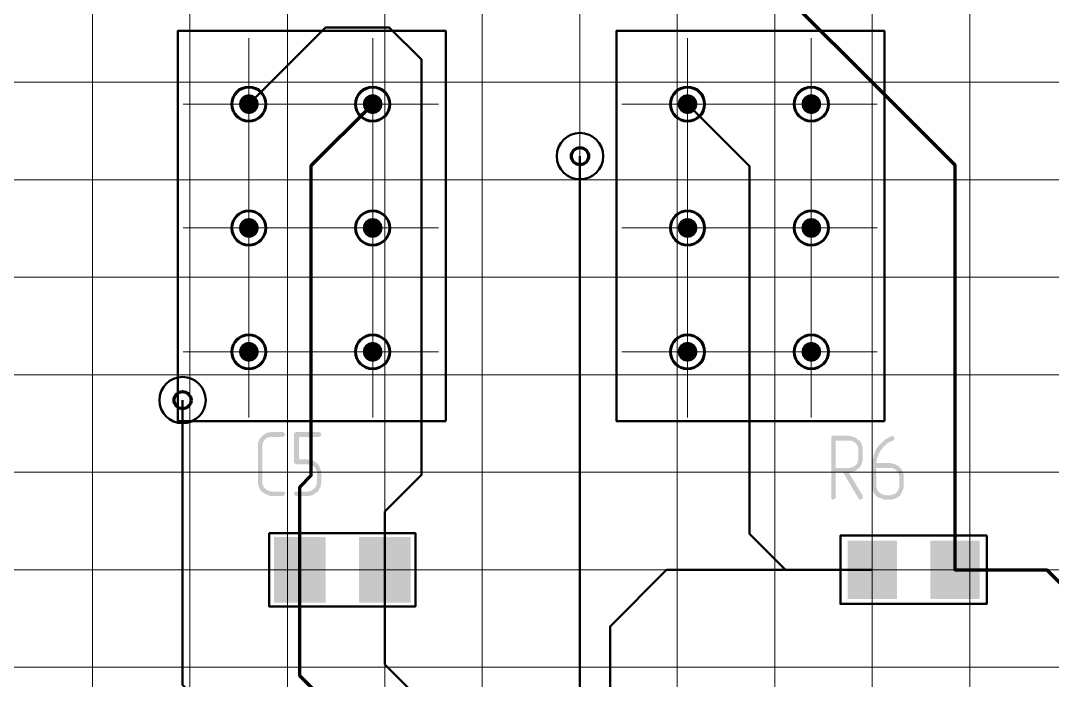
# Model space of a CAD drawing. Extents: x 260 to 1101, y 70 to 664.
# Drawn here: x 444.43 to 486.75, y 550.25 to 577.31 of the extents above; entities that cross this region are included whole.
import ezdxf

# ---------------------------------------------------------------- set-up
doc = ezdxf.new("R2010")
doc.units = 0
doc.header["$MEASUREMENT"] = 0
doc.layers.add('PDF _Геометрия', color=7, linetype='CONTINUOUS')
doc.layers.add('PDF _Сплошная заливка', color=7, linetype='CONTINUOUS')

msp = doc.modelspace()

# ---------------------------------------------------------------- hatches: boundary and pattern name
at = {"layer": 'PDF _Сплошная заливка', "true_color": 0xffffff, "transparency": 33554559}
for points in [[(453.381, 573.886), (453.412, 574.042), (453.5, 574.175), (453.633, 574.263), (453.788, 574.294), (453.788, 573.886)], [(458.459, 573.886), (458.49, 574.042), (458.578, 574.175), (458.711, 574.263), (458.867, 574.294), (458.867, 573.886)], [(471.375, 573.886), (471.406, 574.042), (471.494, 574.175), (471.626, 574.263), (471.782, 574.294), (471.782, 573.886)], [(476.453, 573.886), (476.484, 574.042), (476.572, 574.175), (476.704, 574.263), (476.86, 574.294), (476.86, 573.886)], [(453.788, 573.478), (453.633, 573.51), (453.5, 573.598), (453.412, 573.73), (453.381, 573.886), (453.788, 573.886)], [(454.196, 573.886), (454.165, 573.73), (454.077, 573.598), (453.945, 573.51), (453.788, 573.478), (453.788, 573.886)], [(458.867, 573.478), (458.711, 573.51), (458.578, 573.598), (458.49, 573.73), (458.459, 573.886), (458.867, 573.886)], [(459.274, 573.886), (459.243, 573.73), (459.155, 573.598), (459.023, 573.51), (458.867, 573.478), (458.867, 573.886)], [(471.782, 573.478), (471.626, 573.51), (471.494, 573.598), (471.406, 573.73), (471.375, 573.886), (471.782, 573.886)], [(472.19, 573.886), (472.159, 573.73), (472.071, 573.598), (471.938, 573.51), (471.782, 573.478), (471.782, 573.886)], [(476.86, 573.478), (476.704, 573.51), (476.572, 573.598), (476.484, 573.73), (476.453, 573.886), (476.86, 573.886)], [(477.268, 573.886), (477.237, 573.73), (477.149, 573.598), (477.016, 573.51), (476.86, 573.478), (476.86, 573.886)], [(453.381, 568.806), (453.412, 568.962), (453.5, 569.095), (453.633, 569.183), (453.788, 569.214), (453.788, 568.806)], [(458.459, 568.806), (458.49, 568.962), (458.578, 569.095), (458.711, 569.183), (458.867, 569.214), (458.867, 568.806)], [(471.375, 568.806), (471.406, 568.962), (471.494, 569.095), (471.626, 569.183), (471.782, 569.214), (471.782, 568.806)], [(476.453, 568.806), (476.484, 568.962), (476.572, 569.095), (476.704, 569.183), (476.86, 569.214), (476.86, 568.806)], [(453.788, 568.398), (453.633, 568.43), (453.5, 568.518), (453.412, 568.65), (453.381, 568.806), (453.788, 568.806)], [(454.196, 568.806), (454.165, 568.65), (454.077, 568.518), (453.945, 568.43), (453.788, 568.398), (453.788, 568.806)], [(458.867, 568.398), (458.711, 568.43), (458.578, 568.518), (458.49, 568.65), (458.459, 568.806), (458.867, 568.806)], [(459.274, 568.806), (459.243, 568.65), (459.155, 568.518), (459.023, 568.43), (458.867, 568.398), (458.867, 568.806)], [(471.782, 568.398), (471.626, 568.43), (471.494, 568.518), (471.406, 568.65), (471.375, 568.806), (471.782, 568.806)], [(472.19, 568.806), (472.159, 568.65), (472.071, 568.518), (471.938, 568.43), (471.782, 568.398), (471.782, 568.806)], [(476.86, 568.398), (476.704, 568.43), (476.572, 568.518), (476.484, 568.65), (476.453, 568.806), (476.86, 568.806)], [(477.268, 568.806), (477.237, 568.65), (477.149, 568.518), (477.016, 568.43), (476.86, 568.398), (476.86, 568.806)], [(453.381, 563.726), (453.412, 563.882), (453.5, 564.015), (453.633, 564.103), (453.788, 564.134), (453.788, 563.726)], [(458.459, 563.726), (458.49, 563.882), (458.578, 564.015), (458.711, 564.103), (458.867, 564.134), (458.867, 563.726)], [(471.375, 563.726), (471.406, 563.882), (471.494, 564.015), (471.626, 564.103), (471.782, 564.134), (471.782, 563.726)], [(476.453, 563.726), (476.484, 563.882), (476.572, 564.015), (476.704, 564.103), (476.86, 564.134), (476.86, 563.726)], [(453.788, 563.318), (453.633, 563.35), (453.5, 563.438), (453.412, 563.57), (453.381, 563.726), (453.788, 563.726)], [(454.196, 563.726), (454.165, 563.57), (454.077, 563.438), (453.945, 563.35), (453.788, 563.318), (453.788, 563.726)], [(458.867, 563.318), (458.711, 563.35), (458.578, 563.438), (458.49, 563.57), (458.459, 563.726), (458.867, 563.726)], [(459.274, 563.726), (459.243, 563.57), (459.155, 563.438), (459.023, 563.35), (458.867, 563.318), (458.867, 563.726)], [(471.782, 563.318), (471.626, 563.35), (471.494, 563.438), (471.406, 563.57), (471.375, 563.726), (471.782, 563.726)], [(472.19, 563.726), (472.159, 563.57), (472.071, 563.438), (471.938, 563.35), (471.782, 563.318), (471.782, 563.726)], [(476.86, 563.318), (476.704, 563.35), (476.572, 563.438), (476.484, 563.57), (476.453, 563.726), (476.86, 563.726)], [(477.268, 563.726), (477.237, 563.57), (477.149, 563.438), (477.016, 563.35), (476.86, 563.318), (476.86, 563.726)]]:
    msp.add_hatch(color=7, dxfattribs=at).paths.add_polyline_path(points)
at = {"layer": 'PDF _Сплошная заливка', "transparency": 33554559}
for points in [[(453.788, 573.886), (453.788, 574.294), (453.945, 574.263), (454.077, 574.175), (454.165, 574.042), (454.196, 573.886)], [(458.867, 573.886), (458.867, 574.294), (459.023, 574.263), (459.155, 574.175), (459.243, 574.042), (459.274, 573.886)], [(471.782, 573.886), (471.782, 574.294), (471.938, 574.263), (472.071, 574.175), (472.159, 574.042), (472.19, 573.886)], [(476.86, 573.886), (476.86, 574.294), (477.016, 574.263), (477.149, 574.175), (477.237, 574.042), (477.268, 573.886)], [(453.788, 568.806), (453.788, 569.214), (453.945, 569.183), (454.077, 569.095), (454.165, 568.962), (454.196, 568.806)], [(458.867, 568.806), (458.867, 569.214), (459.023, 569.183), (459.155, 569.095), (459.243, 568.962), (459.274, 568.806)], [(471.782, 568.806), (471.782, 569.214), (471.938, 569.183), (472.071, 569.095), (472.159, 568.962), (472.19, 568.806)], [(476.86, 568.806), (476.86, 569.214), (477.016, 569.183), (477.149, 569.095), (477.237, 568.962), (477.268, 568.806)], [(453.788, 563.726), (453.788, 564.134), (453.945, 564.103), (454.077, 564.015), (454.165, 563.882), (454.196, 563.726)], [(458.867, 563.726), (458.867, 564.134), (459.023, 564.103), (459.155, 564.015), (459.243, 563.882), (459.274, 563.726)], [(471.782, 563.726), (471.782, 564.134), (471.938, 564.103), (472.071, 564.015), (472.159, 563.882), (472.19, 563.726)], [(476.86, 563.726), (476.86, 564.134), (477.016, 564.103), (477.149, 564.015), (477.237, 563.882), (477.268, 563.726)], [(455.206, 560.433), (455.206, 560.407), (455.231, 560.407), (455.231, 560.382), (455.257, 560.382), (455.282, 560.356), (455.282, 560.331), (455.282, 560.331), (455.282, 560.306), (455.257, 560.306), (455.257, 560.28), (455.231, 560.28), (455.231, 560.255), (455.206, 560.255), (455.18, 560.23), (454.698, 560.23), (454.647, 560.23), (454.622, 560.23), (454.571, 560.204), (454.546, 560.204), (454.495, 560.179), (454.444, 560.128), (454.444, 560.128), (454.444, 560.128), (454.419, 560.103), (454.393, 560.052), (454.368, 560.026), (454.368, 559.976), (454.342, 559.925), (454.342, 559.874), (454.342, 558.375), (454.342, 558.375), (454.342, 558.35), (454.342, 558.325), (454.342, 558.299), (454.368, 558.248), (454.393, 558.198), (454.419, 558.147), (454.444, 558.121), (454.444, 558.121), (454.469, 558.096), (454.495, 558.071), (454.52, 558.071), (454.571, 558.045), (454.596, 558.02), (454.647, 558.02), (454.723, 557.994), (455.18, 557.994), (455.206, 557.994), (455.206, 557.994), (455.231, 557.969), (455.231, 557.969), (455.257, 557.969), (455.282, 557.944), (455.282, 557.918), (455.282, 557.918), (455.282, 557.893), (455.257, 557.867), (455.257, 557.842), (455.231, 557.842), (455.231, 557.842), (455.206, 557.816), (455.18, 557.816), (454.698, 557.816), (454.673, 557.816), (454.647, 557.816), (454.596, 557.842), (454.52, 557.867), (454.469, 557.893), (454.393, 557.944), (454.368, 557.944), (454.317, 557.994), (454.317, 557.994), (454.317, 557.994), (454.292, 558.02), (454.266, 558.045), (454.241, 558.096), (454.215, 558.147), (454.19, 558.223), (454.165, 558.299), (454.165, 558.325), (454.165, 558.375), (454.165, 559.874), (454.165, 559.874), (454.165, 559.874), (454.165, 559.899), (454.165, 559.899), (454.165, 559.95), (454.165, 560.001), (454.19, 560.052), (454.215, 560.128), (454.266, 560.204), (454.292, 560.23), (454.317, 560.255), (454.317, 560.255), (454.317, 560.255), (454.342, 560.28), (454.368, 560.306), (454.419, 560.331), (454.495, 560.382), (454.546, 560.407), (454.622, 560.407), (454.673, 560.433), (455.18, 560.433)], [(456.678, 560.433), (456.704, 560.407), (456.729, 560.407), (456.729, 560.382), (456.755, 560.382), (456.755, 560.356), (456.755, 560.331), (456.755, 560.331), (456.755, 560.306), (456.755, 560.306), (456.729, 560.28), (456.729, 560.28), (456.729, 560.255), (456.704, 560.255), (456.653, 560.23), (455.841, 560.23), (455.841, 559.315), (456.221, 559.315), (456.247, 559.29), (456.272, 559.29), (456.348, 559.29), (456.399, 559.264), (456.475, 559.239), (456.526, 559.188), (456.577, 559.163), (456.602, 559.137), (456.602, 559.137), (456.602, 559.137), (456.628, 559.112), (456.653, 559.086), (456.678, 559.036), (456.704, 558.96), (456.729, 558.909), (456.755, 558.833), (456.755, 558.782), (456.755, 558.756), (456.755, 558.375), (456.755, 558.375), (456.755, 558.375), (456.755, 558.35), (456.755, 558.35), (456.755, 558.299), (456.729, 558.248), (456.729, 558.172), (456.678, 558.121), (456.653, 558.045), (456.628, 558.02), (456.602, 557.994), (456.577, 557.969), (456.577, 557.969), (456.526, 557.944), (456.475, 557.893), (456.424, 557.867), (456.374, 557.842), (456.272, 557.816), (456.247, 557.816), (456.196, 557.816), (455.739, 557.816), (455.714, 557.816), (455.688, 557.842), (455.663, 557.842), (455.663, 557.842), (455.663, 557.867), (455.637, 557.893), (455.637, 557.918), (455.637, 557.918), (455.637, 557.918), (455.663, 557.944), (455.663, 557.969), (455.663, 557.969), (455.688, 557.994), (455.714, 557.994), (455.739, 557.994), (456.221, 557.994), (456.247, 558.02), (456.298, 558.02), (456.323, 558.02), (456.374, 558.045), (456.424, 558.071), (456.475, 558.121), (456.475, 558.121), (456.475, 558.121), (456.501, 558.147), (456.526, 558.198), (456.551, 558.223), (456.551, 558.274), (456.577, 558.325), (456.577, 558.375), (456.577, 558.756), (456.577, 558.756), (456.577, 558.782), (456.577, 558.807), (456.551, 558.833), (456.551, 558.883), (456.526, 558.934), (456.501, 558.96), (456.475, 559.01), (456.45, 559.01), (456.45, 559.036), (456.424, 559.036), (456.399, 559.061), (456.348, 559.086), (456.298, 559.112), (456.247, 559.112), (456.196, 559.112), (455.714, 559.112), (455.714, 559.112), (455.688, 559.137), (455.663, 559.137), (455.663, 559.163), (455.637, 559.188), (455.637, 559.214), (455.637, 560.331), (455.637, 560.331), (455.637, 560.356), (455.637, 560.356), (455.663, 560.382), (455.663, 560.407), (455.688, 560.407), (455.714, 560.433), (455.739, 560.433)]]:
    msp.add_hatch(color=256, dxfattribs=at).paths.add_polyline_path(points)
h = msp.add_hatch(color=256, dxfattribs=at)
h.paths.add_polyline_path([(478.413, 560.077), (477.855, 560.077), (477.855, 558.96), (478.439, 558.96), (478.464, 558.985), (478.489, 558.985), (478.54, 558.985), (478.591, 559.01), (478.642, 559.036), (478.667, 559.086), (478.667, 559.086), (478.692, 559.086), (478.718, 559.112), (478.743, 559.137), (478.743, 559.188), (478.769, 559.239), (478.794, 559.29), (478.794, 559.341), (478.794, 559.721), (478.794, 559.721), (478.794, 559.747), (478.794, 559.772), (478.769, 559.798), (478.769, 559.849), (478.743, 559.899), (478.718, 559.925), (478.667, 559.976), (478.667, 559.976), (478.667, 560.001), (478.642, 560.026), (478.616, 560.026), (478.566, 560.052), (478.515, 560.077), (478.464, 560.077)], flags=0)
h.paths.add_polyline_path([(478.439, 560.28), (478.489, 560.255), (478.54, 560.255), (478.616, 560.23), (478.667, 560.204), (478.743, 560.153), (478.769, 560.128), (478.819, 560.103), (478.819, 560.103), (478.819, 560.103), (478.845, 560.077), (478.87, 560.052), (478.896, 560.001), (478.921, 559.95), (478.946, 559.874), (478.972, 559.798), (478.972, 559.747), (478.972, 559.721), (478.972, 559.341), (478.972, 559.341), (478.972, 559.341), (478.972, 559.315), (478.972, 559.315), (478.972, 559.264), (478.946, 559.214), (478.921, 559.137), (478.896, 559.086), (478.87, 559.01), (478.845, 558.985), (478.819, 558.96), (478.794, 558.934), (478.769, 558.934), (478.743, 558.909), (478.692, 558.858), (478.642, 558.833), (478.566, 558.807), (478.489, 558.782), (478.464, 558.782), (478.413, 558.782), (478.388, 558.782), (478.972, 557.816), (478.972, 557.791), (478.972, 557.791), (478.972, 557.766), (478.972, 557.766), (478.972, 557.74), (478.972, 557.74), (478.972, 557.715), (478.946, 557.69), (478.946, 557.69), (478.921, 557.69), (478.896, 557.664), (478.87, 557.664), (478.87, 557.664), (478.845, 557.664), (478.819, 557.69), (478.819, 557.69), (478.819, 557.69), (478.794, 557.715), (478.159, 558.782), (477.855, 558.782), (477.855, 557.766), (477.855, 557.74), (477.855, 557.74), (477.829, 557.715), (477.829, 557.69), (477.829, 557.69), (477.804, 557.69), (477.778, 557.664), (477.753, 557.664), (477.753, 557.664), (477.753, 557.664), (477.728, 557.664), (477.702, 557.69), (477.677, 557.69), (477.677, 557.715), (477.677, 557.715), (477.677, 557.766), (477.677, 560.179), (477.677, 560.179), (477.677, 560.204), (477.677, 560.204), (477.677, 560.23), (477.677, 560.255), (477.702, 560.255), (477.728, 560.28), (477.753, 560.28)], flags=0)
h = msp.add_hatch(color=256, dxfattribs=at)
h.paths.add_polyline_path([(480.089, 558.96), (479.53, 558.96), (479.53, 558.223), (479.53, 558.223), (479.53, 558.198), (479.53, 558.172), (479.556, 558.147), (479.556, 558.096), (479.581, 558.045), (479.607, 557.994), (479.632, 557.969), (479.632, 557.969), (479.657, 557.944), (479.683, 557.918), (479.708, 557.918), (479.759, 557.893), (479.784, 557.867), (479.835, 557.867), (479.911, 557.842), (480.114, 557.842), (480.14, 557.867), (480.191, 557.867), (480.216, 557.867), (480.267, 557.893), (480.318, 557.918), (480.343, 557.969), (480.343, 557.969), (480.368, 557.969), (480.394, 557.994), (480.419, 558.045), (480.419, 558.071), (480.445, 558.121), (480.47, 558.172), (480.47, 558.223), (480.47, 558.604), (480.47, 558.604), (480.47, 558.629), (480.47, 558.655), (480.445, 558.68), (480.445, 558.731), (480.419, 558.782), (480.394, 558.807), (480.343, 558.858), (480.343, 558.858), (480.343, 558.883), (480.318, 558.909), (480.292, 558.909), (480.241, 558.934), (480.191, 558.96), (480.14, 558.96)], flags=0)
h.paths.add_polyline_path([(480.216, 560.28), (480.216, 560.255), (480.241, 560.23), (480.241, 560.23), (480.267, 560.23), (480.267, 560.204), (480.267, 560.179), (480.267, 560.179), (480.267, 560.153), (480.267, 560.153), (480.267, 560.128), (480.267, 560.128), (480.241, 560.128), (480.241, 560.103), (480.216, 560.077), (480.165, 560.077), (480.14, 560.052), (480.064, 560.026), (480.064, 560.026), (480.038, 560.001), (480.038, 560.001), (480.013, 560.001), (479.962, 559.95), (479.911, 559.925), (479.911, 559.925), (479.911, 559.899), (479.886, 559.874), (479.835, 559.849), (479.81, 559.823), (479.784, 559.772), (479.734, 559.721), (479.708, 559.671), (479.683, 559.671), (479.683, 559.645), (479.683, 559.62), (479.657, 559.595), (479.632, 559.544), (479.607, 559.518), (479.607, 559.468), (479.581, 559.417), (479.581, 559.417), (479.581, 559.391), (479.556, 559.366), (479.556, 559.341), (479.556, 559.29), (479.53, 559.239), (479.53, 559.214), (479.53, 559.163), (480.114, 559.163), (480.114, 559.163), (480.14, 559.163), (480.165, 559.137), (480.216, 559.137), (480.292, 559.112), (480.343, 559.086), (480.419, 559.061), (480.445, 559.036), (480.495, 558.985), (480.495, 558.985), (480.495, 558.985), (480.521, 558.96), (480.546, 558.934), (480.571, 558.883), (480.597, 558.833), (480.622, 558.756), (480.648, 558.68), (480.648, 558.629), (480.648, 558.604), (480.648, 558.223), (480.648, 558.223), (480.648, 558.223), (480.648, 558.198), (480.648, 558.198), (480.648, 558.147), (480.622, 558.096), (480.597, 558.02), (480.571, 557.969), (480.546, 557.893), (480.521, 557.867), (480.495, 557.816), (480.47, 557.816), (480.445, 557.791), (480.419, 557.766), (480.368, 557.74), (480.318, 557.715), (480.241, 557.69), (480.165, 557.664), (480.14, 557.664), (480.089, 557.664), (479.886, 557.664), (479.861, 557.664), (479.835, 557.664), (479.784, 557.69), (479.708, 557.715), (479.657, 557.74), (479.581, 557.766), (479.556, 557.791), (479.505, 557.816), (479.505, 557.842), (479.505, 557.842), (479.48, 557.867), (479.454, 557.893), (479.429, 557.944), (479.403, 557.994), (479.378, 558.071), (479.353, 558.147), (479.353, 558.172), (479.353, 558.223), (479.353, 559.061), (479.353, 559.061), (479.353, 559.061), (479.353, 559.086), (479.353, 559.112), (479.353, 559.163), (479.353, 559.188), (479.353, 559.239), (479.378, 559.29), (479.378, 559.341), (479.403, 559.391), (479.429, 559.518), (479.454, 559.569), (479.48, 559.645), (479.505, 559.696), (479.53, 559.772), (479.556, 559.772), (479.556, 559.772), (479.556, 559.798), (479.581, 559.823), (479.607, 559.849), (479.632, 559.874), (479.657, 559.925), (479.708, 559.95), (479.734, 560.001), (479.784, 560.026), (479.835, 560.077), (479.886, 560.128), (479.937, 560.153), (480.013, 560.204), (480.089, 560.23), (480.14, 560.255), (480.191, 560.28), (480.191, 560.28)], flags=0)

# ---------------------------------------------------------------- linework, layer by layer
at = {"layer": 'PDF _Геометрия', "lineweight": 18}
for points in [[(447.371, 380.306), (447.371, 382.786), (447.371, 592.786)], [(451.369, 381.546), (451.369, 382.786), (451.369, 592.786)], [(455.368, 380.306), (455.368, 382.786), (455.368, 592.786)], [(459.367, 381.546), (459.367, 382.786), (459.367, 592.786)], [(463.365, 380.306), (463.365, 382.786), (463.365, 592.786)], [(467.364, 381.546), (467.364, 382.786), (467.364, 592.786)], [(471.362, 380.306), (471.362, 382.786), (471.362, 592.786)], [(475.361, 381.546), (475.361, 382.786), (475.361, 592.786)], [(479.36, 380.306), (479.36, 382.786), (479.36, 592.786)], [(483.358, 381.546), (483.358, 382.786), (483.358, 592.786)], [(453.788, 571.186), (453.788, 576.586)], [(458.867, 571.186), (458.867, 576.586)], [(471.782, 571.186), (471.782, 576.586)], [(476.86, 571.186), (476.86, 576.586)], [(453.788, 571.486), (453.788, 576.286)], [(458.867, 571.486), (458.867, 576.286)], [(471.782, 571.486), (471.782, 576.286)], [(476.86, 571.486), (476.86, 576.286)], [(324.934, 574.786), (327.413, 574.786), (647.301, 574.786)], [(451.089, 573.886), (456.487, 573.886)], [(451.389, 573.886), (456.188, 573.886)], [(456.168, 573.886), (461.566, 573.886)], [(456.467, 573.886), (461.266, 573.886)], [(469.083, 573.886), (474.481, 573.886)], [(469.383, 573.886), (474.181, 573.886)], [(474.161, 573.886), (479.559, 573.886)], [(474.461, 573.886), (479.259, 573.886)], [(453.788, 566.106), (453.788, 571.506)], [(458.867, 566.106), (458.867, 571.506)], [(471.782, 566.106), (471.782, 571.506)], [(476.86, 566.106), (476.86, 571.506)], [(453.788, 566.406), (453.788, 571.206)], [(458.867, 566.406), (458.867, 571.206)], [(471.782, 566.406), (471.782, 571.206)], [(476.86, 566.406), (476.86, 571.206)], [(326.173, 570.786), (327.413, 570.786), (647.301, 570.786)], [(451.089, 568.806), (456.487, 568.806)], [(451.389, 568.806), (456.188, 568.806)], [(456.168, 568.806), (461.566, 568.806)], [(456.467, 568.806), (461.266, 568.806)], [(469.083, 568.806), (474.481, 568.806)], [(469.383, 568.806), (474.181, 568.806)], [(474.161, 568.806), (479.559, 568.806)], [(474.461, 568.806), (479.259, 568.806)], [(324.934, 566.786), (327.413, 566.786), (647.301, 566.786)], [(453.788, 561.026), (453.788, 566.426)], [(458.867, 561.026), (458.867, 566.426)], [(471.782, 561.026), (471.782, 566.426)], [(476.86, 561.026), (476.86, 566.426)], [(453.788, 561.326), (453.788, 566.126)], [(458.867, 561.326), (458.867, 566.126)], [(471.782, 561.326), (471.782, 566.126)], [(476.86, 561.326), (476.86, 566.126)], [(451.089, 563.726), (456.487, 563.726)], [(451.389, 563.726), (456.188, 563.726)], [(456.168, 563.726), (461.566, 563.726)], [(456.467, 563.726), (461.266, 563.726)], [(469.083, 563.726), (474.481, 563.726)], [(469.383, 563.726), (474.181, 563.726)], [(474.161, 563.726), (479.559, 563.726)], [(474.461, 563.726), (479.259, 563.726)], [(326.173, 562.786), (327.413, 562.786), (647.301, 562.786)], [(324.934, 558.786), (327.413, 558.786), (647.301, 558.786)], [(326.173, 554.786), (327.413, 554.786), (647.301, 554.786)], [(324.934, 550.786), (327.413, 550.786), (647.301, 550.786)]]:
    msp.add_lwpolyline(points, dxfattribs=at)
at = {"layer": 'PDF _Геометрия', "lineweight": 80}
for points in [[(441.373, 581.394), (472.757, 581.394), (482.751, 571.396), (482.751, 554.786), (486.514, 554.786), (488.649, 552.651), (498.653, 552.651), (499.353, 553.351), (499.353, 554.786), (505.35, 554.786), (505.35, 553.362), (507.128, 551.584), (521.505, 551.584), (540.73, 532.352), (540.73, 526.786), (540.73, 520.786)], [(463.525, 542.786), (455.874, 550.44), (455.874, 554.786), (455.874, 558.168), (456.351, 558.646), (456.351, 571.37), (458.867, 573.886)]]:
    msp.add_lwpolyline(points, dxfattribs=at)
at = {"layer": 'PDF _Геометрия', "lineweight": 50}
for points in [[(461.866, 560.886), (450.869, 560.886), (450.869, 576.886), (461.866, 576.886)], [(479.859, 560.886), (479.859, 576.886), (468.863, 576.886), (468.863, 560.886)], [(454.621, 556.286), (460.619, 556.286), (460.619, 553.286), (454.621, 553.286)], [(484.054, 556.186), (484.054, 553.386), (478.056, 553.386), (478.056, 556.186)]]:
    msp.add_lwpolyline(points, close=True, dxfattribs=at)
for points in [[(453.788, 573.886), (456.936, 577.035), (459.55, 577.035), (460.871, 575.714), (460.871, 558.677), (459.367, 557.172), (459.367, 554.786), (459.367, 550.905), (465.932, 544.337), (465.932, 540.358), (461.429, 535.853), (461.429, 529.893), (462.597, 528.724), (469.707, 528.724), (470.926, 529.944), (470.926, 545.234), (472.398, 546.708), (513.532, 546.708), (515.969, 544.269), (515.969, 535.532), (530.71, 520.786), (537.339, 520.786)], [(479.36, 554.786), (475.801, 554.786), (474.328, 556.26), (474.328, 571.34), (471.782, 573.886)], [(463.525, 530.786), (467.371, 534.633), (467.371, 571.752)], [(458.447, 530.786), (455.894, 533.34), (455.894, 545.234), (451.07, 550.06), (451.07, 561.744)], [(468.603, 530.786), (468.603, 552.463), (470.926, 554.786), (475.801, 554.786)]]:
    msp.add_lwpolyline(points, dxfattribs=at)
at = {"layer": 'PDF _Геометрия', "lineweight": 60}
for centre in [(453.788, 573.886), (453.788, 573.886), (458.867, 573.886), (458.867, 573.886), (471.782, 573.886), (471.782, 573.886), (476.86, 573.886), (476.86, 573.886), (453.788, 568.806), (453.788, 568.806), (458.867, 568.806), (458.867, 568.806), (471.782, 568.806), (471.782, 568.806), (476.86, 568.806), (476.86, 568.806), (453.788, 563.726), (453.788, 563.726), (458.867, 563.726), (458.867, 563.726), (471.782, 563.726), (471.782, 563.726), (476.86, 563.726), (476.86, 563.726)]:
    msp.add_circle(centre, 0.7, dxfattribs=at)
at = {"layer": 'PDF _Геометрия', "lineweight": 50}
for centre in [(467.371, 571.752), (451.07, 561.745)]:
    msp.add_circle(centre, 0.95, dxfattribs=at)
at = {"layer": 'PDF _Геометрия', "color": 7, "lineweight": 70, "true_color": 0xffffff}
for centre in [(467.371, 571.752), (451.07, 561.744)]:
    msp.add_circle(centre, 0.35, dxfattribs=at)
at = {"layer": 'PDF _Сплошная заливка', "lineweight": 60, "transparency": 33554559}
for points in [[(454.813, 553.44), (454.813, 556.132), (456.935, 553.44), (456.935, 556.132)], [(454.813, 553.44), (454.813, 556.132), (456.935, 553.44), (456.935, 556.132)], [(458.306, 553.44), (458.306, 556.132), (460.427, 553.44), (460.427, 556.132)], [(458.306, 553.44), (458.306, 556.132), (460.427, 553.44), (460.427, 556.132)], [(478.35, 553.592), (478.35, 555.98), (480.37, 553.592), (480.37, 555.98)], [(478.35, 553.592), (478.35, 555.98), (480.37, 553.592), (480.37, 555.98)], [(481.741, 553.592), (481.741, 555.98), (483.761, 553.592), (483.761, 555.98)], [(481.741, 553.592), (481.741, 555.98), (483.761, 553.592), (483.761, 555.98)]]:
    msp.add_solid(points, dxfattribs=at)

doc.saveas('drawing.dxf')
